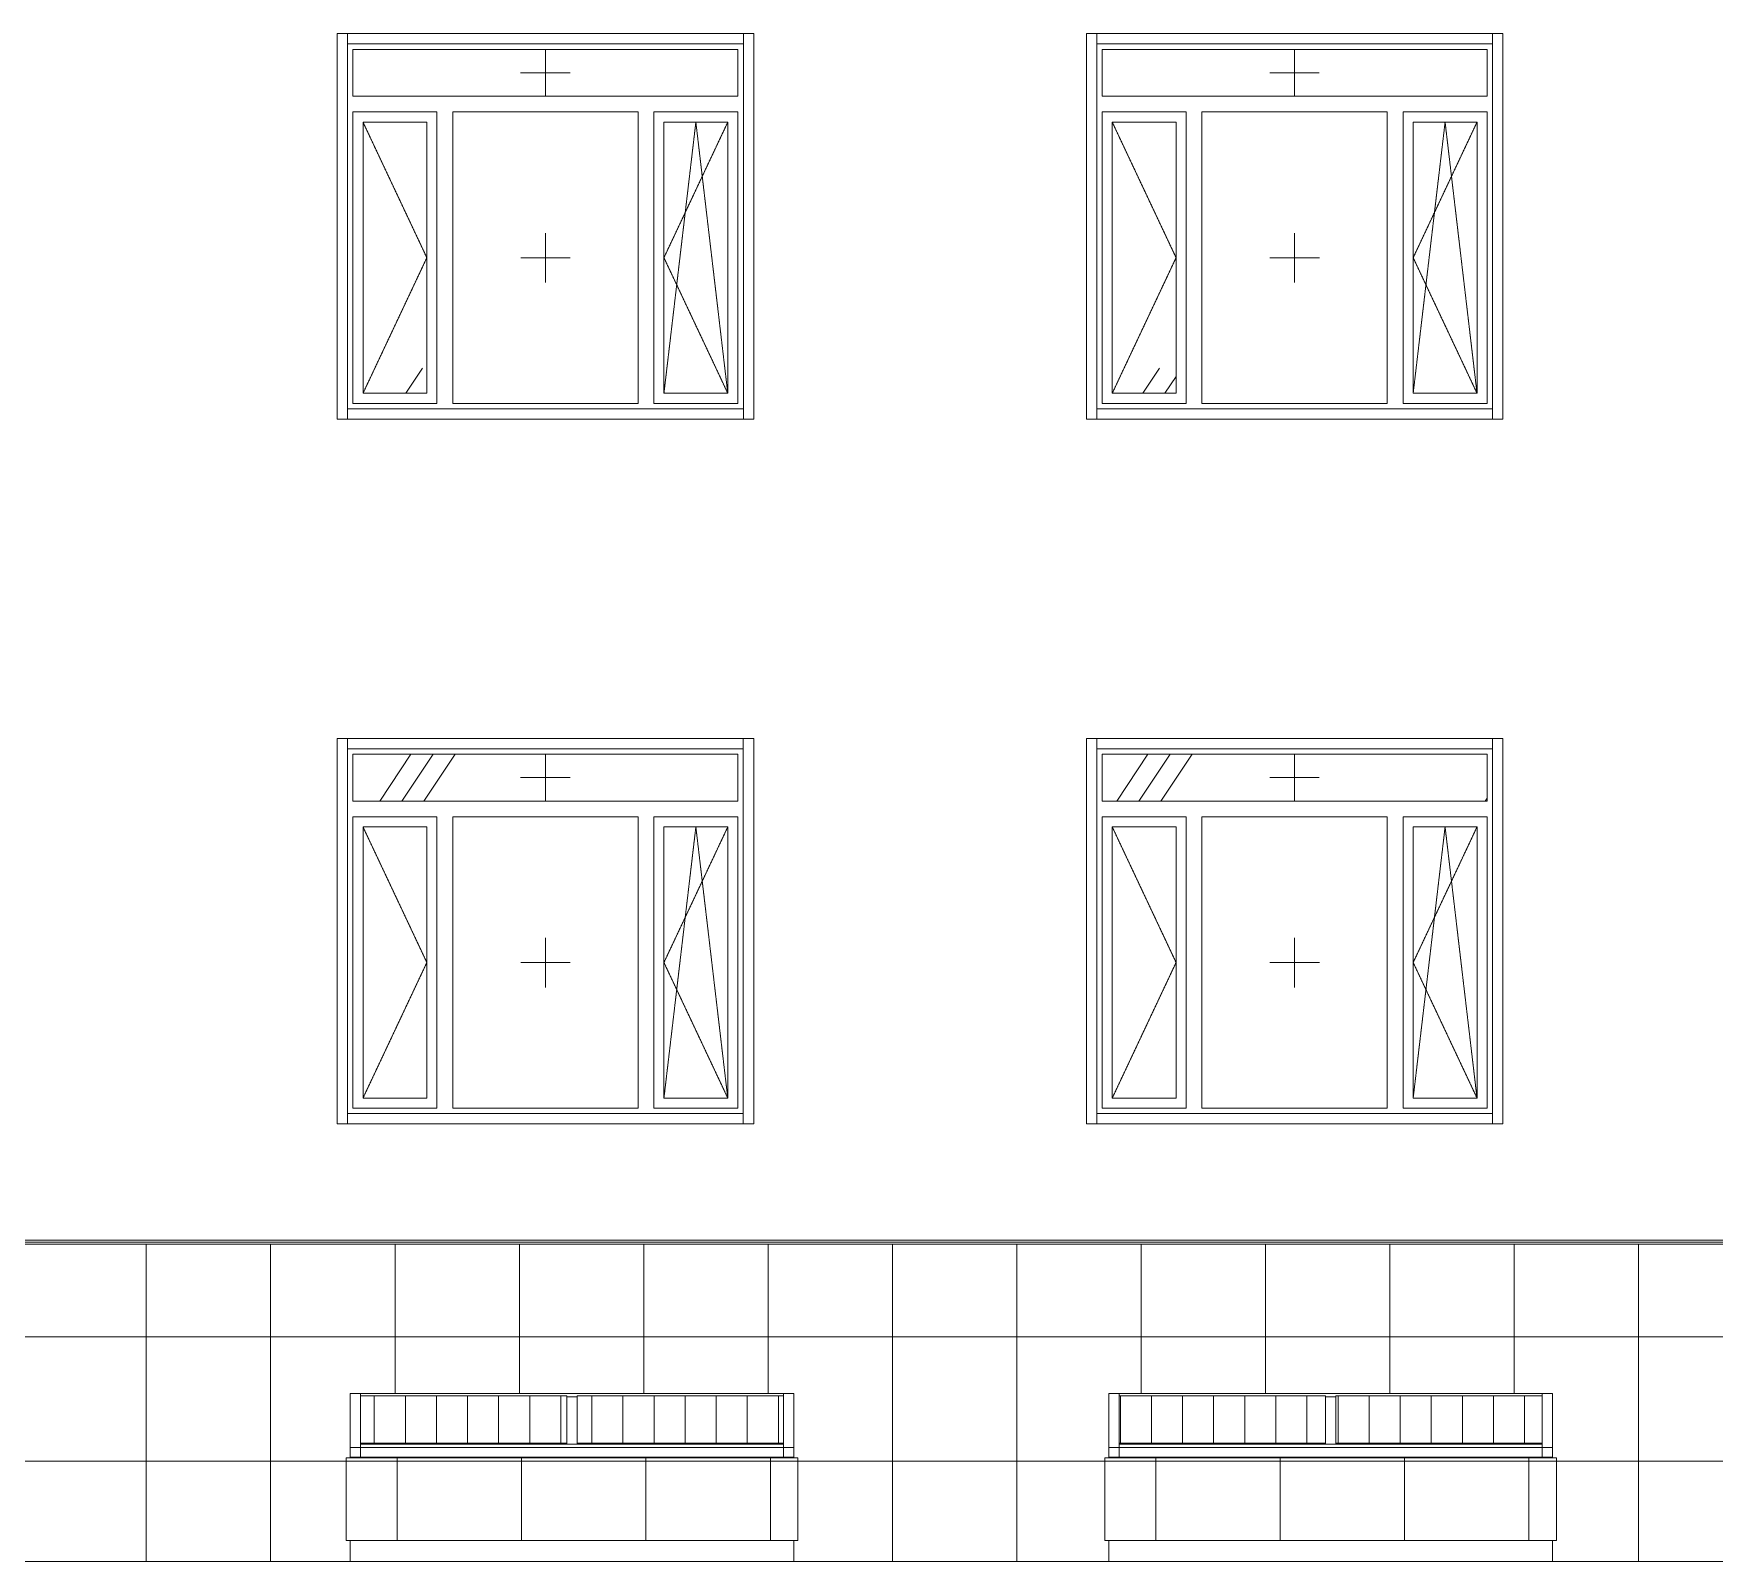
# Model space of a CAD drawing. Header units: millimetres. Extents: x -515342 to 330399, y -224905 to 507333.
# Drawn here: x 112806 to 120915, y 718 to 8088 of the extents above; entities that cross this region are included whole.
import ezdxf

# ---------------------------------------------------------------- set-up
doc = ezdxf.new("R2010")
doc.units = ezdxf.units.MM
doc.linetypes.add('ASVP_Штриховая_ш2 п1', pattern=[3, 2, -1])
doc.layers.get('0').update_dxf_attribs({"lineweight": 0})
for name, color, linetype, lineweight in [('Витраж', 7, 'Continuous', 0), ('Линии', 7, 'Continuous', 0), ('Окна', 7, 'Continuous', 0), ('Окна открывание', 7, 'Continuous', 0), ('Панели витража', 7, 'Continuous', 0), ('Стены внутренние', 7, 'Continuous', 0), ('Стены наружные', 7, 'Continuous', 0), ('Стены штриховка поверхности', 7, 'Continuous', 0)]:
    doc.layers.add(name, color=color, linetype=linetype, lineweight=lineweight)
pattern_1 = [(236.31, (1066.07, 1244.6), (-1777.9963, -3556.002), [641.067, -5769.603]), (236.31, (1101.63, 1137.9), (-1777.9963, -3556.002), [384.64, -6026.03]), (236.31, (888.27, 1137.9), (-1777.9963, -3556.002), [384.64, -6026.03])]
pattern_2 = [(90, (-0.73, -6061.46), (-150, 9e-15), [])]
pattern_3 = [(90, (-0.73, 5281.66), (-150, 9e-15), [])]

# ---------------------------------------------------------------- blocks, each defined once
blk = doc.blocks.new('Окно_ПВХ_3Створки_1Фрамуга-верх - АР_Окно_ОП_1820_h_х1970_3ст2фр-в-V13-О_АР_Эскиз_Фасад 12-1 копия 1')
at = {"layer": 'Окна'}
h = blk.add_hatch(dxfattribs=at)
h.set_pattern_fill('FP_1', color=256, style=0, pattern_type=2)
h.set_pattern_definition(pattern_1)
h.paths.add_polyline_path([(-64714.8, 885), (-64445.6, 885), (-64445.6, 2193), (-64753.6, 2193), (-64753.6, 885)])
h = blk.add_hatch(dxfattribs=at)
h.set_pattern_fill('FP_1', color=256, style=0, pattern_type=2)
h.set_pattern_definition(pattern_1)
h.paths.add_polyline_path([(-62993.6, 885), (-62993.6, 2193), (-63301.6, 2193), (-63301.6, 885), (-63028.2, 885)])
at = {"layer": 'Окна открывание'}
h = blk.add_hatch(dxfattribs=at)
h.set_pattern_fill('FP_1', color=256, style=0, pattern_type=2)
h.set_pattern_definition(pattern_1)
h.paths.add_polyline_path([(-64040.1, 2318), (-62944.6, 2318), (-62944.6, 2544), (-64802.6, 2544), (-64802.6, 2318), (-64320.6, 2318)])
at = {"layer": 'Окна'}
for p, q in [((-62944.6, 2544), (-64802.6, 2544)), ((-64802.6, 2544), (-64802.6, 2318)), ((-62944.6, 2318), (-62944.6, 2544)), ((-62944.6, 2318), (-64802.6, 2318)), ((-64396.6, 2242), (-64802.6, 2242)), ((-64802.6, 2242), (-64802.6, 836)), ((-64753.6, 2193), (-64753.6, 885)), ((-64445.6, 2193), (-64753.6, 2193)), ((-64445.6, 2193), (-64445.6, 885)), ((-64396.6, 836), (-64396.6, 2242)), ((-63426.6, 2242), (-64320.6, 2242)), ((-64320.6, 836), (-64320.6, 2242)), ((-63426.6, 836), (-63426.6, 2242)), ((-62944.6, 2242), (-63350.6, 2242)), ((-63350.6, 836), (-63350.6, 2242)), ((-63301.6, 2193), (-63301.6, 885)), ((-62993.6, 2193), (-63301.6, 2193)), ((-62993.6, 2193), (-62993.6, 885)), ((-62944.6, 836), (-62944.6, 2242)), ((-64802.6, 836), (-64396.6, 836)), ((-64753.6, 885), (-64445.6, 885)), ((-64320.6, 836), (-63426.6, 836)), ((-63350.6, 836), (-62944.6, 836)), ((-63301.6, 885), (-62993.6, 885))]:
    blk.add_line(p, q, dxfattribs=at)
at = {"layer": 'Окна открывание', "linetype": 'ASVP_Штриховая_ш2 п1'}
for p, q in [((-63873.6, 2318), (-63873.6, 2544)), ((-63993.6, 2431), (-63753.6, 2431)), ((-64753.6, 2193), (-64445.6, 1539)), ((-63147.6, 2193), (-63301.6, 885)), ((-62993.6, 2193), (-63301.6, 1539)), ((-62993.6, 885), (-63147.6, 2193)), ((-63873.6, 1419), (-63873.6, 1659)), ((-64445.6, 1539), (-64753.6, 885)), ((-63753.6, 1539), (-63993.6, 1539)), ((-63301.6, 1539), (-62993.6, 885))]:
    blk.add_line(p, q, dxfattribs=at)
blk = doc.blocks.new('Окно_ПВХ_3Створки_1Фрамуга-верх - АР_Окно_ОП_1820_h_х1970_3ст2фр-в-V14-О_АР_Эскиз_Фасад 12-1 копия 1')
at = {"layer": 'Окна'}
h = blk.add_hatch(dxfattribs=at)
h.set_pattern_fill('FP_1', color=256, style=0, pattern_type=2)
h.set_pattern_definition(pattern_1)
h.paths.add_polyline_path([(-68368.6, 885), (-68060.6, 885), (-68060.6, 2193), (-68368.6, 2193), (-68368.6, 906.3)])
h = blk.add_hatch(dxfattribs=at)
h.set_pattern_fill('FP_1', color=256, style=0, pattern_type=2)
h.set_pattern_definition(pattern_1)
h.paths.add_polyline_path([(-66608.6, 885), (-66608.6, 2193), (-66916.6, 2193), (-66916.6, 885), (-66738.7, 885)])
at = {"layer": 'Окна открывание'}
h = blk.add_hatch(dxfattribs=at)
h.set_pattern_fill('FP_1', color=256, style=0, pattern_type=2)
h.set_pattern_definition(pattern_1)
h.paths.add_polyline_path([(-68417.6, 2318), (-66559.6, 2318), (-66559.6, 2544), (-68417.6, 2544), (-68417.6, 2431.5)])
at = {"layer": 'Окна'}
for p, q in [((-66559.6, 2544), (-68417.6, 2544)), ((-68417.6, 2544), (-68417.6, 2318)), ((-66559.6, 2318), (-66559.6, 2544)), ((-66559.6, 2318), (-68417.6, 2318)), ((-68011.6, 2242), (-68417.6, 2242)), ((-68417.6, 2242), (-68417.6, 836)), ((-68368.6, 2193), (-68368.6, 885)), ((-68060.6, 2193), (-68368.6, 2193)), ((-68060.6, 2193), (-68060.6, 885)), ((-68011.6, 836), (-68011.6, 2242)), ((-67041.6, 2242), (-67935.6, 2242)), ((-67935.6, 836), (-67935.6, 2242)), ((-67041.6, 836), (-67041.6, 2242)), ((-66559.6, 2242), (-66965.6, 2242)), ((-66965.6, 836), (-66965.6, 2242)), ((-66916.6, 2193), (-66916.6, 885)), ((-66608.6, 2193), (-66916.6, 2193)), ((-66608.6, 2193), (-66608.6, 885)), ((-66559.6, 836), (-66559.6, 2242)), ((-68417.6, 836), (-68011.6, 836)), ((-68368.6, 885), (-68060.6, 885)), ((-67935.6, 836), (-67041.6, 836)), ((-66965.6, 836), (-66559.6, 836)), ((-66916.6, 885), (-66608.6, 885))]:
    blk.add_line(p, q, dxfattribs=at)
at = {"layer": 'Окна открывание', "linetype": 'ASVP_Штриховая_ш2 п1'}
for p, q in [((-67488.6, 2318), (-67488.6, 2544)), ((-67608.6, 2431), (-67368.6, 2431)), ((-68368.6, 2193), (-68060.6, 1539)), ((-66762.6, 2193), (-66916.6, 885)), ((-66608.6, 2193), (-66916.6, 1539)), ((-66608.6, 885), (-66762.6, 2193)), ((-67488.6, 1419), (-67488.6, 1659)), ((-68060.6, 1539), (-68368.6, 885)), ((-67368.6, 1539), (-67608.6, 1539)), ((-66916.6, 1539), (-66608.6, 885))]:
    blk.add_line(p, q, dxfattribs=at)
blk = doc.blocks.new('Окно_ПВХ_3Створки_1Фрамуга-верх - АР_Окно_ОП_1820_h_х1970_3ст2фр-в-V37-О_АР_Эскиз_Фасад 12-1 копия 1')
at = {"layer": 'Окна'}
h = blk.add_hatch(dxfattribs=at)
h.set_pattern_fill('FP_1', color=256, style=0, pattern_type=2)
h.set_pattern_definition(pattern_1)
h.paths.add_polyline_path([(-64753.6, 4285), (-64445.6, 4285), (-64445.6, 5593), (-64753.6, 5593), (-64753.6, 4338)])
h = blk.add_hatch(dxfattribs=at)
h.set_pattern_fill('FP_1', color=256, style=0, pattern_type=2)
h.set_pattern_definition(pattern_1)
h.paths.add_polyline_path([(-63140.6, 4285), (-62993.6, 4285), (-62993.6, 5593), (-63301.6, 5593), (-63301.6, 4285)])
for p, q in [((-62944.6, 5944), (-64802.6, 5944)), ((-64802.6, 5944), (-64802.6, 5718)), ((-62944.6, 5718), (-62944.6, 5944)), ((-62944.6, 5718), (-64802.6, 5718)), ((-64396.6, 5642), (-64802.6, 5642)), ((-64802.6, 5642), (-64802.6, 4236)), ((-64396.6, 4236), (-64396.6, 5642)), ((-63426.6, 5642), (-64320.6, 5642)), ((-64320.6, 4236), (-64320.6, 5642)), ((-63426.6, 4236), (-63426.6, 5642)), ((-62944.6, 5642), (-63350.6, 5642)), ((-63350.6, 4236), (-63350.6, 5642)), ((-62944.6, 4236), (-62944.6, 5642)), ((-64753.6, 5593), (-64753.6, 4285)), ((-64445.6, 5593), (-64753.6, 5593)), ((-64445.6, 5593), (-64445.6, 4285)), ((-63301.6, 5593), (-63301.6, 4285)), ((-62993.6, 5593), (-63301.6, 5593)), ((-62993.6, 5593), (-62993.6, 4285)), ((-64802.6, 4236), (-64396.6, 4236)), ((-64753.6, 4285), (-64445.6, 4285)), ((-64320.6, 4236), (-63426.6, 4236)), ((-63350.6, 4236), (-62944.6, 4236)), ((-63301.6, 4285), (-62993.6, 4285))]:
    blk.add_line(p, q, dxfattribs=at)
at = {"layer": 'Окна открывание', "linetype": 'ASVP_Штриховая_ш2 п1'}
for p, q in [((-63873.6, 5718), (-63873.6, 5944)), ((-63993.6, 5831), (-63753.6, 5831)), ((-64753.6, 5593), (-64445.6, 4939)), ((-63147.6, 5593), (-63301.6, 4285)), ((-62993.6, 5593), (-63301.6, 4939)), ((-62993.6, 4285), (-63147.6, 5593)), ((-63873.6, 4819), (-63873.6, 5059)), ((-64445.6, 4939), (-64753.6, 4285)), ((-63753.6, 4939), (-63993.6, 4939)), ((-63301.6, 4939), (-62993.6, 4285))]:
    blk.add_line(p, q, dxfattribs=at)
blk = doc.blocks.new('Окно_ПВХ_3Створки_1Фрамуга-верх - АР_Окно_ОП_1820_h_х1970_3ст2фр-в-V38-О_АР_Эскиз_Фасад 12-1 копия 1')
at = {"layer": 'Окна'}
h = blk.add_hatch(dxfattribs=at)
h.set_pattern_fill('FP_1', color=256, style=0, pattern_type=2)
h.set_pattern_definition(pattern_1)
h.paths.add_polyline_path([(-68368.6, 4285), (-68060.6, 4285), (-68060.6, 5593), (-68368.6, 5593), (-68368.6, 4338)])
h = blk.add_hatch(dxfattribs=at)
h.set_pattern_fill('FP_1', color=256, style=0, pattern_type=2)
h.set_pattern_definition(pattern_1)
h.paths.add_polyline_path([(-66738.7, 4285), (-66608.6, 4285), (-66608.6, 5593), (-66916.6, 5593), (-66916.6, 4285)])
for p, q in [((-66559.6, 5944), (-68417.6, 5944)), ((-68417.6, 5944), (-68417.6, 5718)), ((-66559.6, 5718), (-66559.6, 5944)), ((-66559.6, 5718), (-68417.6, 5718)), ((-68011.6, 5642), (-68417.6, 5642)), ((-68417.6, 5642), (-68417.6, 4236)), ((-68011.6, 4236), (-68011.6, 5642)), ((-67041.6, 5642), (-67935.6, 5642)), ((-67935.6, 4236), (-67935.6, 5642)), ((-67041.6, 4236), (-67041.6, 5642)), ((-66559.6, 5642), (-66965.6, 5642)), ((-66965.6, 4236), (-66965.6, 5642)), ((-66559.6, 4236), (-66559.6, 5642)), ((-68368.6, 5593), (-68368.6, 4285)), ((-68060.6, 5593), (-68368.6, 5593)), ((-68060.6, 5593), (-68060.6, 4285)), ((-66916.6, 5593), (-66916.6, 4285)), ((-66608.6, 5593), (-66916.6, 5593)), ((-66608.6, 5593), (-66608.6, 4285)), ((-68417.6, 4236), (-68011.6, 4236)), ((-68368.6, 4285), (-68060.6, 4285)), ((-67935.6, 4236), (-67041.6, 4236)), ((-66965.6, 4236), (-66559.6, 4236)), ((-66916.6, 4285), (-66608.6, 4285))]:
    blk.add_line(p, q, dxfattribs=at)
at = {"layer": 'Окна открывание', "linetype": 'ASVP_Штриховая_ш2 п1'}
for p, q in [((-67488.6, 5718), (-67488.6, 5944)), ((-67608.6, 5831), (-67368.6, 5831)), ((-68368.6, 5593), (-68060.6, 4939)), ((-66762.6, 5593), (-66916.6, 4285)), ((-66608.6, 5593), (-66916.6, 4939)), ((-66608.6, 4285), (-66762.6, 5593)), ((-67488.6, 4819), (-67488.6, 5059)), ((-68060.6, 4939), (-68368.6, 4285)), ((-67368.6, 4939), (-67608.6, 4939)), ((-66916.6, 4939), (-66608.6, 4285))]:
    blk.add_line(p, q, dxfattribs=at)
blk = doc.blocks.new('Прямоугольный импост - АР_Откос_Металлический_50х330 Белый Правый-9899493-О_АР_Эскиз_Фасад 12-1 копия 1')
at = {"layer": 'Витраж'}
for p, q in [((-9974.1, 2570), (-9974.1, 2620)), ((-9974.1, 2620), (-8064.1, 2620)), ((-8064.1, 2620), (-8064.1, 2570)), ((-9974.1, 2570), (-8064.1, 2570))]:
    blk.add_line(p, q, dxfattribs=at)
blk = doc.blocks.new('Прямоугольный импост - АР_Откос_Металлический_50х330 Белый Левый-9898761-О_АР_Эскиз_Фасад 12-1 копия 1')
at = {"layer": 'Витраж'}
for p, q in [((-9974.1, 760), (-9974.1, 810)), ((-8064.1, 810), (-9974.1, 810)), ((-8064.1, 760), (-9974.1, 760)), ((-8064.1, 810), (-8064.1, 760))]:
    blk.add_line(p, q, dxfattribs=at)
blk = doc.blocks.new('Прямоугольный импост - АР_Откос_Металлический_50х330 Белый Правый-9899492-О_АР_Эскиз_Фасад 12-1 копия 1')
at = {"layer": 'Витраж'}
for p, q in [((-8064.1, 2620), (-8014.1, 2620)), ((-8064.1, 2620), (-8064.1, 760)), ((-8014.1, 2620), (-8014.1, 760)), ((-8014.1, 760), (-8064.1, 760))]:
    blk.add_line(p, q, dxfattribs=at)
blk = doc.blocks.new('Прямоугольный импост - АР_Откос_Металлический_50х330 Белый Левый-V99-О_АР_Эскиз_Фасад 12-1 копия 1')
at = {"layer": 'Витраж'}
for p, q in [((-10024.1, 2620), (-9974.1, 2620)), ((-10024.1, 760), (-10024.1, 2620)), ((-9974.1, 760), (-9974.1, 2620)), ((-9974.1, 760), (-10024.1, 760))]:
    blk.add_line(p, q, dxfattribs=at)
blk = doc.blocks.new('Прямоугольный импост - АР_Откос_Металлический_50х330 Коричневый Правый-9899920-О_АР_Эскиз_Фасад 12-1 копия 1')
at = {"layer": 'Витраж'}
for p, q in [((-6359.2, 2570), (-6359.2, 2620)), ((-6359.2, 2620), (-4449.2, 2620)), ((-4449.2, 2620), (-4449.2, 2570)), ((-6359.2, 2570), (-4449.2, 2570))]:
    blk.add_line(p, q, dxfattribs=at)
blk = doc.blocks.new('Прямоугольный импост - АР_Откос_Металлический_50х330 Коричневый Левый-9899774-О_АР_Эскиз_Фасад 12-1 копия 1')
at = {"layer": 'Витраж'}
for p, q in [((-6359.2, 760), (-6359.2, 810)), ((-4449.2, 810), (-6359.2, 810)), ((-4449.2, 760), (-6359.2, 760)), ((-4449.2, 810), (-4449.2, 760))]:
    blk.add_line(p, q, dxfattribs=at)
blk = doc.blocks.new('Прямоугольный импост - АР_Откос_Металлический_50х330 Коричневый Правый-9899919-О_АР_Эскиз_Фасад 12-1 копия 1')
at = {"layer": 'Витраж'}
for p, q in [((-4449.2, 2620), (-4399.2, 2620)), ((-4449.2, 2620), (-4449.2, 760)), ((-4399.2, 2620), (-4399.2, 760)), ((-4399.2, 760), (-4449.2, 760))]:
    blk.add_line(p, q, dxfattribs=at)
blk = doc.blocks.new('Прямоугольный импост - АР_Откос_Металлический_50х330 Коричневый Левый-9899773-О_АР_Эскиз_Фасад 12-1 копия 1')
at = {"layer": 'Витраж'}
for p, q in [((-6409.2, 2620), (-6359.2, 2620)), ((-6409.2, 760), (-6409.2, 2620)), ((-6359.2, 760), (-6359.2, 2620)), ((-6359.2, 760), (-6409.2, 760))]:
    blk.add_line(p, q, dxfattribs=at)
blk = doc.blocks.new('Системная панель - АР_ПанельВитража_Монолитный поликарбонат 6мм-V239-О_АР_Эскиз_Фасад 12-1 копия 1')
at = {"layer": 'Панели витража'}
h = blk.add_hatch(dxfattribs=at)
h.set_pattern_fill('FP_24', color=256, style=0, pattern_type=2)
h.set_pattern_definition(pattern_2)
h.paths.add_polyline_path([(-63724.9, -779.8), (-63724.9, -550.8), (-64719.9, -550.8), (-64719.9, -779.8), (-64489.9, -779.8)])
h = blk.add_hatch(dxfattribs=at)
h.set_pattern_fill('FP_25', color=256, style=0, pattern_type=2)
h.set_pattern_definition(pattern_3)
h.paths.add_polyline_path([(-64489.9, -784.5), (-63724.9, -784.5), (-63724.9, -779.8), (-64719.9, -779.8), (-64719.9, -784.5)])
for p, q in [((-63724.9, -550.8), (-64719.9, -550.8)), ((-64719.9, -550.8), (-64719.9, -779.8)), ((-63724.9, -779.8), (-63724.9, -550.8)), ((-64719.9, -779.8), (-63724.9, -779.8)), ((-64719.9, -779.8), (-64719.9, -785.5)), ((-63724.9, -785.5), (-63724.9, -779.8))]:
    blk.add_line(p, q, dxfattribs=at)
blk = doc.blocks.new('Прямоугольный импост - АР_Импост_50х50 _труба_-V224-О_АР_Эскиз_Фасад 12-1 копия 1')
at = {"layer": 'Витраж'}
for p, q in [((-19756.4, -534.5), (-18736.4, -534.5)), ((-19756.4, -550), (-18736.4, -550)), ((-18736.4, -534.5), (-18736.4, -550)), ((-18736.4, -550), (-18736.4, -597.6)), ((-18736.4, -597.6), (-19756.4, -597.6))]:
    blk.add_line(p, q, dxfattribs=at)
blk = doc.blocks.new('Прямоугольный импост - АР_Импост_50х50 _труба_-10238077-О_АР_Эскиз_Фасад 12-1 копия 1')
at = {"layer": 'Витраж'}
for p, q in [((-20776.4, -300.8), (-20776.4, -290.1)), ((-19756.4, -290.1), (-20776.4, -290.1)), ((-19756.4, -305.5), (-19781.4, -305.5))]:
    blk.add_line(p, q, dxfattribs=at)
blk = doc.blocks.new('Прямоугольный импост - АР_Импост_50х50 _труба_-V225-О_АР_Эскиз_Фасад 12-1 копия 1')
at = {"layer": 'Витраж'}
for p, q in [((-20826.4, -290.1), (-20776.4, -290.1)), ((-20826.4, -290.1), (-20826.4, -550)), ((-20776.4, -290.1), (-20776.4, -300.8)), ((-20776.4, -550), (-20826.4, -550)), ((-20826.4, -550), (-20826.4, -597.6)), ((-20776.4, -534.5), (-20776.4, -550)), ((-20776.4, -597.6), (-20776.4, -550)), ((-20826.4, -597.6), (-20776.4, -597.6))]:
    blk.add_line(p, q, dxfattribs=at)
blk = doc.blocks.new('Прямоугольный импост - АР_Импост_50х50 _труба_-V226-О_АР_Эскиз_Фасад 12-1 копия 1')
at = {"layer": 'Витраж'}
for p, q in [((-18736.4, -290.1), (-18686.4, -290.1)), ((-18736.4, -300.8), (-18736.4, -290.1)), ((-18686.4, -550), (-18686.4, -290.1)), ((-18736.4, -550), (-18736.4, -534.5)), ((-18686.4, -550), (-18736.4, -550)), ((-18736.4, -550), (-18736.4, -597.6)), ((-18686.4, -597.6), (-18686.4, -550)), ((-18736.4, -597.6), (-18686.4, -597.6))]:
    blk.add_line(p, q, dxfattribs=at)
blk = doc.blocks.new('Системная панель - АР_ПанельВитража_Монолитный поликарбонат 6мм-V240-О_АР_Эскиз_Фасад 12-1 копия 1')
at = {"layer": 'Панели витража'}
h = blk.add_hatch(dxfattribs=at)
h.set_pattern_fill('FP_24', color=256, style=0, pattern_type=2)
h.set_pattern_definition(pattern_2)
h.paths.add_polyline_path([(-62679.9, -779.8), (-62679.9, -550.8), (-63674.9, -550.8), (-63674.9, -779.8), (-62690.8, -779.8)])
h = blk.add_hatch(dxfattribs=at)
h.set_pattern_fill('FP_25', color=256, style=0, pattern_type=2)
h.set_pattern_definition(pattern_3)
h.paths.add_polyline_path([(-62690.8, -784.5), (-62679.9, -784.5), (-62679.9, -779.8), (-63674.9, -779.8), (-63674.9, -784.5), (-63590.4, -784.5)])
for p, q in [((-62679.9, -550.8), (-63674.9, -550.8)), ((-63674.9, -550.8), (-63674.9, -779.8)), ((-62679.9, -779.8), (-62679.9, -550.8)), ((-63674.9, -779.8), (-62679.9, -779.8)), ((-63674.9, -779.8), (-63674.9, -785.5)), ((-62679.9, -785.5), (-62679.9, -779.8))]:
    blk.add_line(p, q, dxfattribs=at)
blk = doc.blocks.new('Прямоугольный импост - АР_Импост_50х50 _труба_-V228-О_АР_Эскиз_Фасад 12-1 копия 1')
at = {"layer": 'Витраж'}
for p, q in [((-20776.4, -550), (-20776.4, -534.5)), ((-20776.4, -534.5), (-19756.4, -534.5)), ((-20776.4, -597.6), (-20776.4, -550)), ((-20776.4, -550), (-19756.4, -550)), ((-19756.4, -597.6), (-20776.4, -597.6))]:
    blk.add_line(p, q, dxfattribs=at)
blk = doc.blocks.new('Прямоугольный импост - АР_Импост_50х50 _труба_-10238081-О_АР_Эскиз_Фасад 12-1 копия 1')
at = {"layer": 'Витраж'}
for p, q in [((-18736.4, -290.1), (-19756.4, -290.1)), ((-19731.4, -305.5), (-19756.4, -305.5)), ((-18736.4, -290.1), (-18736.4, -300.8))]:
    blk.add_line(p, q, dxfattribs=at)
blk = doc.blocks.new('Прямоугольный импост - АР_Импост_50х50 _труба_-10238181-О_АР_Эскиз_Фасад 12-1 копия 1')
at = {"layer": 'Витраж'}
for p, q in [((-19781.4, -305.5), (-19731.4, -305.5)), ((-19731.4, -534.5), (-19781.4, -534.5))]:
    blk.add_line(p, q, dxfattribs=at)
blk = doc.blocks.new('Системная панель - АР_ПанельВитража_Монолитный поликарбонат 6мм-V241-О_АР_Эскиз_Фасад 12-1 копия 1')
at = {"layer": 'Панели витража'}
h = blk.add_hatch(dxfattribs=at)
h.set_pattern_fill('FP_24', color=256, style=0, pattern_type=2)
h.set_pattern_definition(pattern_2)
h.paths.add_polyline_path([(-67384.9, -779.8), (-67384.9, -550.8), (-68379.9, -550.8), (-68379.9, -779.8), (-67638.3, -779.8)])
h = blk.add_hatch(dxfattribs=at)
h.set_pattern_fill('FP_25', color=256, style=0, pattern_type=2)
h.set_pattern_definition(pattern_3)
h.paths.add_polyline_path([(-67384.9, -784.5), (-67384.9, -779.8), (-68379.9, -779.8), (-68379.9, -784.5), (-67638.3, -784.5)])
for p, q in [((-67384.9, -550.8), (-68379.9, -550.8)), ((-68379.9, -550.8), (-68379.9, -779.8)), ((-67384.9, -779.8), (-67384.9, -550.8)), ((-68379.9, -779.8), (-67384.9, -779.8)), ((-68379.9, -779.8), (-68379.9, -785.5)), ((-67384.9, -785.5), (-67384.9, -779.8))]:
    blk.add_line(p, q, dxfattribs=at)
blk = doc.blocks.new('Системная панель - АР_ПанельВитража_Монолитный поликарбонат 6мм-V242-О_АР_Эскиз_Фасад 12-1 копия 1')
at = {"layer": 'Панели витража'}
h = blk.add_hatch(dxfattribs=at)
h.set_pattern_fill('FP_24', color=256, style=0, pattern_type=2)
h.set_pattern_definition(pattern_2)
h.paths.add_polyline_path([(-66339.9, -779.8), (-66339.9, -550.8), (-67334.9, -550.8), (-67334.9, -779.8), (-67188.5, -779.8)])
h = blk.add_hatch(dxfattribs=at)
h.set_pattern_fill('FP_25', color=256, style=0, pattern_type=2)
h.set_pattern_definition(pattern_3)
h.paths.add_polyline_path([(-67188.5, -784.5), (-66339.9, -784.5), (-66339.9, -779.8), (-67334.9, -779.8), (-67334.9, -784.5)])
for p, q in [((-66339.9, -550.8), (-67334.9, -550.8)), ((-67334.9, -550.8), (-67334.9, -779.8)), ((-66339.9, -779.8), (-66339.9, -550.8)), ((-67334.9, -779.8), (-66339.9, -779.8)), ((-67334.9, -779.8), (-67334.9, -785.5)), ((-66339.9, -785.5), (-66339.9, -779.8))]:
    blk.add_line(p, q, dxfattribs=at)
blk = doc.blocks.new('СД_Люблино_Фасады_rvt-1-О_АР_Эскиз_Фасад 12-1 копия 1')
at = {"layer": 'Стены штриховка поверхности', "true_color": 0xcacaca}
h = blk.add_hatch(dxfattribs=at)
h.set_pattern_fill('FP_3', color=9, style=0, pattern_type=2)
h.set_pattern_definition([(0, (-51650.9, 0), (0, 600), []), (90, (-51650.9, 0), (-600, 4e-14), [])])
h.paths.add_polyline_path([(-102135, -1350), (-83064.9, -1350), (-83064.9, -1250), (-83084.9, -1250), (-83084.9, -850), (-80904.9, -850), (-80904.9, -1250), (-80924.9, -1250), (-80924.9, -1350), (-75724.9, -1350), (-75724.9, -1250), (-75744.9, -1250), (-75744.9, -850), (-73564.9, -850), (-73564.9, -1250), (-73584.9, -1250), (-73584.9, -1350), (-68429.9, -1350), (-68429.9, -1250), (-68449.9, -1250), (-68449.9, -850), (-66269.9, -850), (-66269.9, -1250), (-66289.9, -1250), (-66289, -1350), (-64769.9, -1350), (-64769.9, -1250), (-64789.9, -1250), (-64789.9, -850), (-62609.9, -850), (-62609.9, -1250), (-62629.9, -1250), (-62629.9, -1350), (-60284.9, -1350), (-60284.9, -1250), (-60304.9, -1250), (-60304.9, -850), (-58124.9, -850), (-58124.9, -1250), (-58144.9, -1250), (-58144.9, -1350), (-56744.9, -1350), (-56744.9, -1250), (-56764.9, -1250), (-56764.9, -850), (-54584.9, -850), (-54584.9, -1250), (-54604.9, -1250), (-54604.9, -1350), (-52170.9, -1350), (-52170.9, 180), (-61580, 180), (-61580, -526.7), (-61575, -526.7), (-61575, -541.7), (-61580, -541.7), (-61579, -554.2), (-61578.5, -554.2), (-61578.5, -604.2), (-61580, -604.2), (-61580, -721), (-61581.5, -733.6), (-61585.7, -745.4), (-61592.6, -755.8), (-61601.6, -764.3), (-61612.3, -770.1), (-61624, -773.2), (-61636, -773.2), (-61647.7, -770.1), (-61658.4, -764.3), (-61667.4, -755.8), (-61674.3, -745.4), (-61678.5, -733.6), (-61680, -721), (-61680, -604.2), (-61681.5, -604.2), (-61681.5, -554.2), (-61680, -554.2), (-61680, -541.7), (-61685, -541.7), (-61685, -526.7), (-61680, -526.7), (-61680, 180), (-83680, 180), (-83680, -526.7), (-83675, -526.7), (-83675, -541.7), (-83680, -541.7), (-83679, -554.2), (-83678.5, -554.2), (-83678.5, -604.2), (-83680, -604.2), (-83680, -721), (-83681.5, -733.6), (-83685.7, -745.4), (-83692.6, -755.8), (-83701.6, -764.3), (-83712.3, -770.1), (-83724, -773.2), (-83736, -773.2), (-83747.7, -770.1), (-83758.4, -764.3), (-83767.4, -755.8), (-83774.3, -745.4), (-83778.5, -733.6), (-83780, -721), (-83780, -604.2), (-83781.5, -604.2), (-83781.5, -554.2), (-83780, -554.2), (-83780, -541.7), (-83785, -541.7), (-83785, -526.7), (-83780, -526.7), (-83780, 180), (-100680, 180), (-100680, -526.7), (-100675, -526.7), (-100675, -541.7), (-100680, -541.7), (-100679, -554.2), (-100678.5, -554.2), (-100678.5, -604.2), (-100680, -604.2), (-100680, -721), (-100681.5, -733.6), (-100685.7, -745.4), (-100696, -759), (-100701.6, -764.3), (-100712.3, -770.1), (-100724, -773.2), (-100736, -773.2), (-100747.7, -770.1), (-100758.4, -764.3), (-100767.4, -755.8), (-100774.3, -745.4), (-100778.5, -733.6), (-100780, -721), (-100780, -604.2), (-100781.5, -604.2), (-100781.5, -554.2), (-100780, -554.2), (-100780, -541.7), (-100785, -541.7), (-100785, -526.7), (-100780, -526.7), (-100780, 180), (-102135, 180), (-102135, -1000.2)])
h.paths.add_polyline_path([(-51691.9, -1000), (-51650.9, -1000), (-51650.9, 180), (-51720.9, 180), (-51720.9, -1000)])
h.paths.add_polyline_path([(-58344.9, -847.6), (-60284.9, -847.6), (-60284.9, -540.1), (-58144.9, -540.1), (-58144.9, -847.6), (-58194.9, -847.6)])
h.paths.add_polyline_path([(-82930.3, -847.6), (-83064.9, -847.6), (-83064.9, -540.1), (-80924.9, -540.1), (-80924.9, -847.6), (-82864.9, -847.6)])
h.paths.add_polyline_path([(-67863.1, -847.6), (-68429.9, -847.6), (-68429.9, -540.1), (-66289.9, -540.1), (-66289.9, -847.6), (-67638.3, -847.6)])
h.paths.add_polyline_path([(-73784.9, -847.6), (-75724.9, -847.6), (-75724.9, -540.1), (-73584.9, -540.1), (-73584.9, -847.6), (-73634.9, -847.6)])
h.paths.add_polyline_path([(-55699.9, -847.6), (-56744.9, -847.6), (-56744.9, -540.1), (-54604.9, -540.1), (-54604.9, -847.6), (-55674.9, -847.6)])
h.paths.add_polyline_path([(-62690.8, -847.6), (-64769.9, -847.6), (-64769.9, -540.1), (-62629.9, -540.1), (-62629.9, -847.6), (-62679.9, -847.6)])
h = blk.add_hatch(dxfattribs=at)
h.set_pattern_fill('FP_36', color=9, style=0, pattern_type=2)
h.set_pattern_definition([(0, (-68439.9, 0), (0, 600), []), (90, (-68439.9, 0), (-600, 4e-14), [])])
h.paths.add_polyline_path([(-68449.9, -1250), (-66269.9, -1250), (-66269.9, -850), (-68449.9, -850), (-68449.9, -1000.2)])
h = blk.add_hatch(dxfattribs=at)
h.set_pattern_fill('FP_35', color=9, style=0, pattern_type=2)
h.set_pattern_definition([(0, (-64779.9, 0), (0, 600), []), (90, (-64779.9, 0), (-600, 4e-14), [])])
h.paths.add_polyline_path([(-63590.4, -1250), (-62609.9, -1250), (-62609.9, -850), (-64789.9, -850), (-64789.9, -1250), (-64040.1, -1250)])
at = {"layer": 'Стены внутренние'}
for p, q in [((-61679.9, 180), (-83680.1, 180)), ((-83675, 200), (-61685, 200)), ((-66269.9, -850), (-68449.9, -850)), ((-68449.9, -850), (-68449.9, -1250)), ((-66269.9, -1250), (-66269.9, -850)), ((-62609.9, -850), (-64789.9, -850)), ((-64789.9, -850), (-64789.9, -1250)), ((-62609.9, -1250), (-62609.9, -850)), ((-68449.9, -1250), (-66269.9, -1250)), ((-64789.9, -1250), (-62609.9, -1250))]:
    blk.add_line(p, q, dxfattribs=at)
at = {"layer": 'Стены наружные'}
blk.add_line((-61684.9, 190), (-83675, 190), dxfattribs=at)
at = {"layer": 'Витраж', "lineweight": 9}
for name, p in [('Прямоугольный импост - АР_Откос_Металлический_50х330 Белый Левый-V99-О_АР_Эскиз_Фасад 12-1 копия 1', (-58469.4, 3400)), ('Прямоугольный импост - АР_Откос_Металлический_50х330 Белый Правый-9899493-О_АР_Эскиз_Фасад 12-1 копия 1', (-58469.4, 3400)), ('Прямоугольный импост - АР_Откос_Металлический_50х330 Белый Правый-9899492-О_АР_Эскиз_Фасад 12-1 копия 1', (-58469.4, 3400)), ('Прямоугольный импост - АР_Откос_Металлический_50х330 Белый Левый-V99-О_АР_Эскиз_Фасад 12-1 копия 1', (-54854.5, 3400)), ('Прямоугольный импост - АР_Откос_Металлический_50х330 Белый Правый-9899493-О_АР_Эскиз_Фасад 12-1 копия 1', (-54854.5, 3400)), ('Прямоугольный импост - АР_Откос_Металлический_50х330 Белый Правый-9899492-О_АР_Эскиз_Фасад 12-1 копия 1', (-54854.5, 3400)), ('Прямоугольный импост - АР_Откос_Металлический_50х330 Белый Левый-9898761-О_АР_Эскиз_Фасад 12-1 копия 1', (-58469.4, 3400)), ('Прямоугольный импост - АР_Откос_Металлический_50х330 Белый Левый-9898761-О_АР_Эскиз_Фасад 12-1 копия 1', (-54854.5, 3400)), ('Прямоугольный импост - АР_Откос_Металлический_50х330 Коричневый Левый-9899773-О_АР_Эскиз_Фасад 12-1 копия 1', (-62084.4, 0)), ('Прямоугольный импост - АР_Откос_Металлический_50х330 Коричневый Правый-9899920-О_АР_Эскиз_Фасад 12-1 копия 1', (-62084.4, 0)), ('Прямоугольный импост - АР_Откос_Металлический_50х330 Коричневый Правый-9899919-О_АР_Эскиз_Фасад 12-1 копия 1', (-62084.4, 0)), ('Прямоугольный импост - АР_Откос_Металлический_50х330 Белый Левый-V99-О_АР_Эскиз_Фасад 12-1 копия 1', (-54854.5, 0)), ('Прямоугольный импост - АР_Откос_Металлический_50х330 Белый Правый-9899493-О_АР_Эскиз_Фасад 12-1 копия 1', (-54854.5, 0)), ('Прямоугольный импост - АР_Откос_Металлический_50х330 Белый Правый-9899492-О_АР_Эскиз_Фасад 12-1 копия 1', (-54854.5, 0)), ('Прямоугольный импост - АР_Откос_Металлический_50х330 Коричневый Левый-9899774-О_АР_Эскиз_Фасад 12-1 копия 1', (-62084.4, 0)), ('Прямоугольный импост - АР_Откос_Металлический_50х330 Белый Левый-9898761-О_АР_Эскиз_Фасад 12-1 копия 1', (-54854.5, 0)), ('Прямоугольный импост - АР_Импост_50х50 _труба_-V225-О_АР_Эскиз_Фасад 12-1 копия 1', (-47603.5, -250)), ('Прямоугольный импост - АР_Импост_50х50 _труба_-10238077-О_АР_Эскиз_Фасад 12-1 копия 1', (-47603.5, -250)), ('Прямоугольный импост - АР_Импост_50х50 _труба_-10238181-О_АР_Эскиз_Фасад 12-1 копия 1', (-47603.5, -250)), ('Прямоугольный импост - АР_Импост_50х50 _труба_-10238081-О_АР_Эскиз_Фасад 12-1 копия 1', (-47603.5, -250)), ('Прямоугольный импост - АР_Импост_50х50 _труба_-V226-О_АР_Эскиз_Фасад 12-1 копия 1', (-47603.5, -250)), ('Прямоугольный импост - АР_Импост_50х50 _труба_-V225-О_АР_Эскиз_Фасад 12-1 копия 1', (-43943.5, -250)), ('Прямоугольный импост - АР_Импост_50х50 _труба_-10238077-О_АР_Эскиз_Фасад 12-1 копия 1', (-43943.5, -250)), ('Прямоугольный импост - АР_Импост_50х50 _труба_-10238181-О_АР_Эскиз_Фасад 12-1 копия 1', (-43943.5, -250)), ('Прямоугольный импост - АР_Импост_50х50 _труба_-10238081-О_АР_Эскиз_Фасад 12-1 копия 1', (-43943.5, -250)), ('Прямоугольный импост - АР_Импост_50х50 _труба_-V226-О_АР_Эскиз_Фасад 12-1 копия 1', (-43943.5, -250)), ('Прямоугольный импост - АР_Импост_50х50 _труба_-V228-О_АР_Эскиз_Фасад 12-1 копия 1', (-47603.5, -250)), ('Прямоугольный импост - АР_Импост_50х50 _труба_-V224-О_АР_Эскиз_Фасад 12-1 копия 1', (-47603.5, -250)), ('Прямоугольный импост - АР_Импост_50х50 _труба_-V228-О_АР_Эскиз_Фасад 12-1 копия 1', (-43943.5, -250)), ('Прямоугольный импост - АР_Импост_50х50 _труба_-V224-О_АР_Эскиз_Фасад 12-1 копия 1', (-43943.5, -250))]:
    blk.add_blockref(name, p, dxfattribs=at)
at = {"layer": 'Окна', "lineweight": 9}
for name in ['Окно_ПВХ_3Створки_1Фрамуга-верх - АР_Окно_ОП_1820_h_х1970_3ст2фр-в-V38-О_АР_Эскиз_Фасад 12-1 копия 1', 'Окно_ПВХ_3Створки_1Фрамуга-верх - АР_Окно_ОП_1820_h_х1970_3ст2фр-в-V37-О_АР_Эскиз_Фасад 12-1 копия 1', 'Окно_ПВХ_3Створки_1Фрамуга-верх - АР_Окно_ОП_1820_h_х1970_3ст2фр-в-V14-О_АР_Эскиз_Фасад 12-1 копия 1', 'Окно_ПВХ_3Створки_1Фрамуга-верх - АР_Окно_ОП_1820_h_х1970_3ст2фр-в-V13-О_АР_Эскиз_Фасад 12-1 копия 1']:
    blk.add_blockref(name, (0, 0), dxfattribs=at)
at = {"layer": 'Панели витража', "lineweight": 9}
for name in ['Системная панель - АР_ПанельВитража_Монолитный поликарбонат 6мм-V241-О_АР_Эскиз_Фасад 12-1 копия 1', 'Системная панель - АР_ПанельВитража_Монолитный поликарбонат 6мм-V242-О_АР_Эскиз_Фасад 12-1 копия 1', 'Системная панель - АР_ПанельВитража_Монолитный поликарбонат 6мм-V239-О_АР_Эскиз_Фасад 12-1 копия 1', 'Системная панель - АР_ПанельВитража_Монолитный поликарбонат 6мм-V240-О_АР_Эскиз_Фасад 12-1 копия 1']:
    blk.add_blockref(name, (0, 0), dxfattribs=at)

msp = doc.modelspace()

# ---------------------------------------------------------------- linework, layer by layer
at = {"layer": 'Линии'}
msp.add_line((178865.989, 717.7355), (80619.6864, 717.7355), dxfattribs=at)
at = {"layer": 'Стены внутренние'}
for p, q in [((114333.7803, 717.7355), (114333.7803, 817.7355)), ((116473.7803, 717.7355), (116473.7803, 817.7355)), ((117993.7803, 717.7355), (117993.7803, 817.7355)), ((120133.7803, 717.7355), (120133.7803, 817.7355))]:
    msp.add_line(p, q, dxfattribs=at)

# ---------------------------------------------------------------- block references
msp.add_blockref('СД_Люблино_Фасады_rvt-1-О_АР_Эскиз_Фасад 12-1 копия 1', (182763.6864, 2067.7355))

doc.saveas('drawing.dxf')
